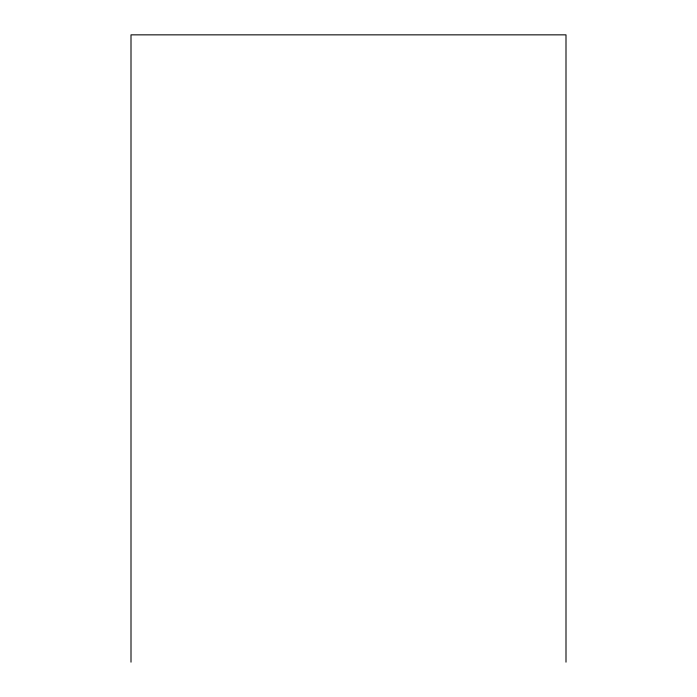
<?xml version="1.0" encoding="UTF-8"?>
<svg xmlns="http://www.w3.org/2000/svg" width="697" height="697" viewBox="0 0 697 697"><rect width="100%" height="100%" fill="white"/><g stroke="black" fill="none" stroke-linecap="round" stroke-linejoin="round"><path stroke-width="1.05" d="M565.999 662.15L565.999 34.85L131.001 34.85L131.001 662.15"/></g></svg>
